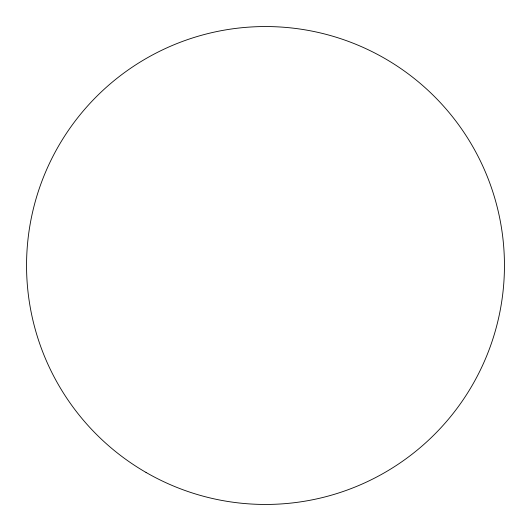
<?xml version="1.0" encoding="UTF-8"?>
<svg xmlns="http://www.w3.org/2000/svg" width="531" height="531" viewBox="0 0 531 531"><rect width="100%" height="100%" fill="white"/><g stroke="black" fill="none" stroke-linecap="round" stroke-linejoin="round"><path stroke-width="0.8" d="M146.025 472.437A238.95 238.95 0 0 0 504.45 265.5A238.95 238.95 0 0 0 146.025 58.563A238.95 238.95 0 0 0 146.025 472.437"/></g></svg>
